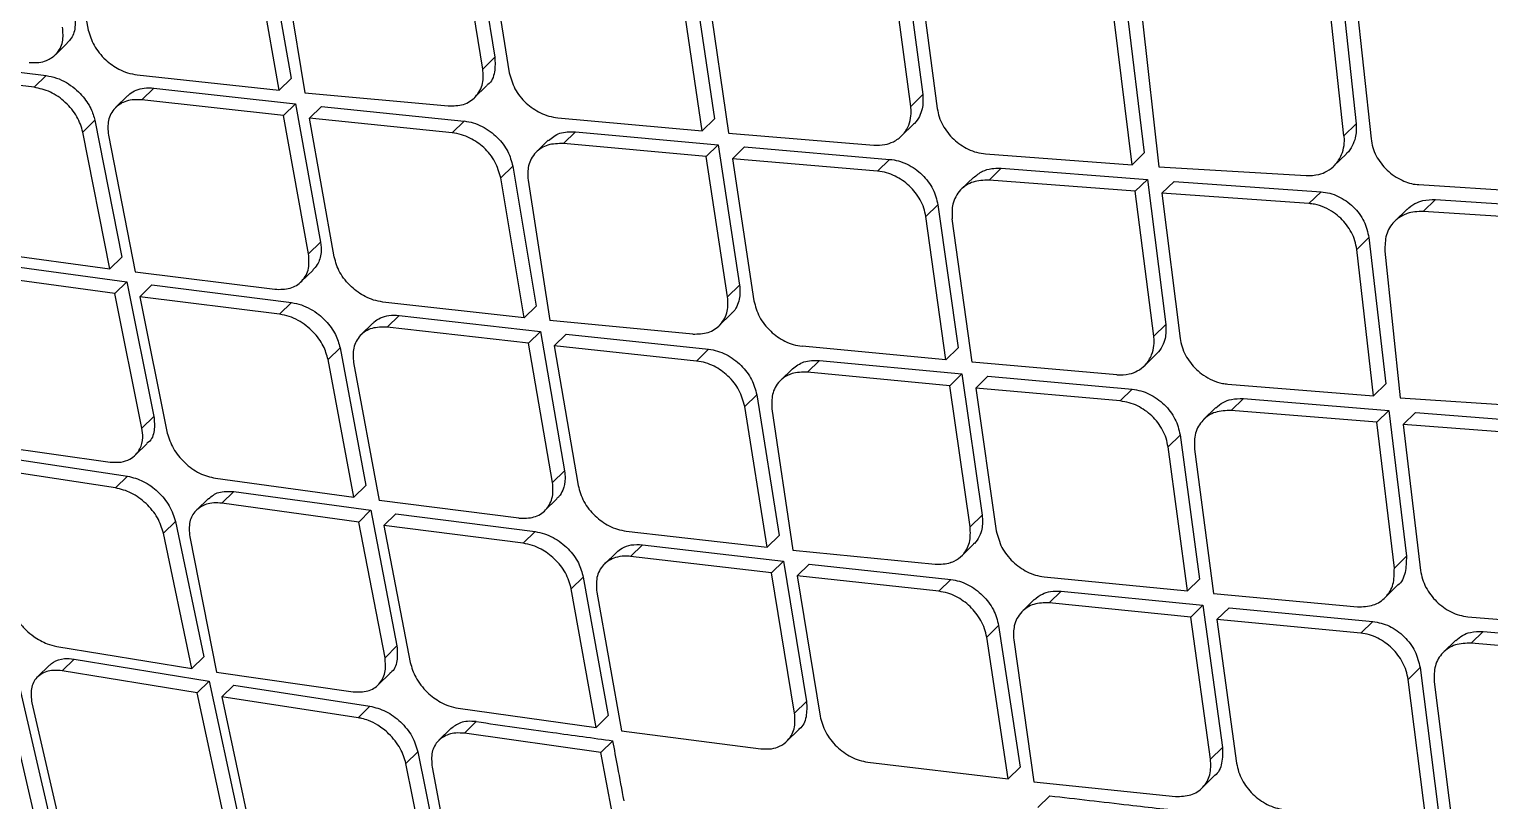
# Model space of a CAD drawing. Extents: x 525 to 613, y 487 to 635.
# Drawn here: x 598.949 to 600.509, y 580.651 to 581.476 of the extents above; entities that cross this region are included whole.
import ezdxf

# ---------------------------------------------------------------- set-up
doc = ezdxf.new("R2010")
doc.units = 0
doc.header["$MEASUREMENT"] = 0
doc.layers.add('1', color=4, linetype='Continuous')
doc.layers.add('STD TEST', color=3, linetype='Continuous')

# ---------------------------------------------------------------- blocks, each defined once
blk = doc.blocks.new('2023 VANGUARD')
at = {"layer": '1', "color": 3, "linetype": 'Continuous', "lineweight": 25}
for p, q in [((30.0243, -11.0696), (30.0519, -11.2165)), ((30.4735, -11.2581), (30.4495, -11.1092)), ((30.4624, -11.0966), (30.4863, -11.2455)), ((30.2424, -11.1198), (30.2686, -11.2683)), ((30.4777, -11.1115), (30.5017, -11.2621)), ((30.2558, -11.2808), (30.2296, -11.1324)), ((30.2588, -11.1348), (30.2834, -11.2837)), ((30.9229, -11.1316), (30.9435, -11.2855)), ((30.9306, -11.2982), (30.91, -11.1443)), ((30.9385, -11.1463), (30.9589, -11.3004)), ((30.6983, -11.1594), (30.7208, -11.3114)), ((31.3894, -11.1608), (31.4064, -11.3166)), ((30.7079, -11.324), (30.6854, -11.172)), ((30.7137, -11.1742), (30.736, -11.3264)), ((31.3934, -11.3293), (31.3764, -11.1735)), ((31.4053, -11.1752), (31.4223, -11.3326)), ((31.1609, -11.1923), (31.1799, -11.3478)), ((31.167, -11.3605), (31.148, -11.205)), ((31.1781, -11.2066), (31.1955, -11.3625)), ((30.0168, -11.2429), (30.0295, -11.2304)), ((29.8574, -11.2465), (30.0068, -11.265)), ((30.4735, -11.2581), (30.4863, -11.2455)), ((29.9941, -11.2776), (29.8446, -11.259)), ((29.9941, -11.2776), (30.0068, -11.265)), ((30.1042, -11.2643), (30.2558, -11.2808)), ((30.1092, -11.291), (30.122, -11.2785)), ((30.122, -11.2785), (30.2734, -11.2952)), ((30.2558, -11.2808), (30.2686, -11.2683)), ((30.4647, -11.2886), (30.4775, -11.276)), ((30.094, -11.2867), (30.0812, -11.2993)), ((30.2606, -11.3077), (30.1092, -11.291)), ((30.2606, -11.3077), (30.2733, -11.2952)), ((30.2734, -11.2952), (30.3001, -11.4431)), ((30.2834, -11.2837), (30.4363, -11.2976)), ((30.9435, -11.2855), (30.9306, -11.2982)), ((30.2873, -11.4556), (30.2606, -11.3077)), ((30.2882, -11.3106), (30.301, -11.2981)), ((30.3147, -11.4587), (30.2882, -11.3106)), ((30.4407, -11.3262), (30.2882, -11.3106)), ((30.301, -11.2981), (30.4535, -11.3137)), ((30.5536, -11.3102), (30.7079, -11.324)), ((30.7079, -11.324), (30.7208, -11.3114)), ((30.0462, -11.3254), (30.059, -11.3129)), ((30.0749, -11.4714), (30.0462, -11.3254)), ((30.059, -11.3129), (30.0877, -11.4589)), ((30.4407, -11.3262), (30.4535, -11.3137)), ((30.5595, -11.3377), (30.5723, -11.3251)), ((30.5723, -11.3251), (30.7249, -11.339)), ((30.736, -11.3265), (30.8913, -11.3394)), ((30.9208, -11.3296), (30.9337, -11.317)), ((31.3934, -11.3293), (31.4064, -11.3166)), ((30.0734, -11.3287), (30.102, -11.4748)), ((30.5434, -11.3342), (30.5306, -11.3468)), ((30.7121, -11.3516), (30.5595, -11.3377)), ((30.7121, -11.3516), (30.7249, -11.339)), ((30.7249, -11.339), (30.7478, -11.489)), ((30.753, -11.3414), (30.7401, -11.354)), ((30.753, -11.3414), (30.908, -11.3546)), ((30.735, -11.5015), (30.7121, -11.3516)), ((30.8951, -11.3672), (30.7401, -11.354)), ((30.7401, -11.354), (30.763, -11.5057)), ((30.8951, -11.3672), (30.908, -11.3546)), ((31.0105, -11.3488), (31.167, -11.3605)), ((31.167, -11.3605), (31.1799, -11.3478)), ((31.3827, -11.3616), (31.3957, -11.3489)), ((30.5054, -11.3618), (30.4926, -11.3743)), ((30.5177, -11.5238), (30.4926, -11.3743)), ((30.5054, -11.3618), (30.5305, -11.5113)), ((30.9975, -11.3739), (30.9846, -11.3866)), ((31.0143, -11.3767), (31.0272, -11.3641)), ((31.0272, -11.3641), (31.1834, -11.376)), ((31.1955, -11.3625), (31.353, -11.372)), ((30.5218, -11.3768), (30.5452, -11.5268)), ((31.1705, -11.3887), (31.0143, -11.3767)), ((31.1705, -11.3887), (31.1834, -11.376)), ((31.1901, -11.5435), (31.1705, -11.3887)), ((31.1834, -11.376), (31.203, -11.5309)), ((31.1989, -11.3907), (31.2119, -11.3781)), ((31.2119, -11.3781), (31.3689, -11.3892)), ((31.3559, -11.4019), (31.3689, -11.3892)), ((31.4734, -11.3815), (31.6316, -11.3915)), ((30.9596, -11.403), (30.9467, -11.4156)), ((30.9596, -11.403), (30.9811, -11.556)), ((31.3559, -11.4019), (31.1989, -11.3907)), ((31.1989, -11.3907), (31.2184, -11.5458)), ((31.478, -11.4102), (31.491, -11.3975)), ((31.491, -11.3975), (31.6476, -11.4075)), ((30.9682, -11.5686), (30.9467, -11.4156)), ((30.9962, -11.5712), (30.9749, -11.418)), ((31.4608, -11.4079), (31.4478, -11.4206)), ((31.6345, -11.4203), (31.478, -11.4102)), ((29.9268, -11.4515), (30.0749, -11.4714)), ((30.3001, -11.4431), (30.2873, -11.4556)), ((31.4071, -11.4508), (31.42, -11.4381)), ((31.4251, -11.6072), (31.4071, -11.4508)), ((31.42, -11.4381), (31.4381, -11.5945)), ((31.4371, -11.4525), (31.4535, -11.6094)), ((29.9465, -11.4654), (30.093, -11.4853)), ((30.0749, -11.4714), (30.0877, -11.4589)), ((30.0802, -11.4978), (29.9337, -11.4779)), ((30.102, -11.4748), (30.2514, -11.4934)), ((30.2793, -11.4852), (30.2921, -11.4728)), ((30.0802, -11.4978), (30.093, -11.4853)), ((30.1093, -11.6417), (30.0802, -11.4978)), ((30.093, -11.4853), (30.122, -11.6292)), ((30.1072, -11.5013), (30.12, -11.4888)), ((30.12, -11.4888), (30.2692, -11.5076)), ((30.7478, -11.489), (30.735, -11.5015)), ((30.1072, -11.5013), (30.1363, -11.6469)), ((30.2564, -11.5201), (30.1072, -11.5013)), ((30.2564, -11.5201), (30.2692, -11.5076)), ((30.5177, -11.5238), (30.3665, -11.507)), ((30.5305, -11.5113), (30.5177, -11.5238)), ((30.3561, -11.5295), (30.3433, -11.5421)), ((30.3713, -11.5338), (30.3841, -11.5213)), ((30.3841, -11.5213), (30.535, -11.5384)), ((30.6977, -11.5412), (30.5452, -11.5268)), ((30.726, -11.5322), (30.7388, -11.5196)), ((30.5223, -11.5509), (30.3713, -11.5338)), ((30.5223, -11.5509), (30.535, -11.5384)), ((30.5351, -11.5384), (30.5608, -11.6873)), ((30.5626, -11.5414), (30.5498, -11.5539)), ((30.5626, -11.5414), (30.7146, -11.5574)), ((31.203, -11.5309), (31.1901, -11.5435)), ((30.3081, -11.5684), (30.3209, -11.5559)), ((30.3209, -11.5559), (30.3486, -11.7029)), ((30.548, -11.6998), (30.5223, -11.5509)), ((30.7018, -11.57), (30.5498, -11.5539)), ((30.5498, -11.5539), (30.5753, -11.7031)), ((30.7018, -11.57), (30.7146, -11.5574)), ((30.9682, -11.5686), (30.8145, -11.5542)), ((30.9811, -11.556), (30.9682, -11.5686)), ((30.3358, -11.7154), (30.3081, -11.5684)), ((30.3353, -11.5717), (30.3628, -11.7189)), ((30.8202, -11.5818), (30.833, -11.5693)), ((30.833, -11.5693), (30.985, -11.5838)), ((31.1507, -11.5848), (30.9962, -11.5712)), ((31.1802, -11.5751), (31.1931, -11.5624)), ((30.8042, -11.5784), (30.7914, -11.5909)), ((30.9722, -11.5964), (30.8202, -11.5818)), ((30.985, -11.5838), (30.9722, -11.5964)), ((30.985, -11.5838), (31.0069, -11.7347)), ((31.0001, -11.5989), (31.013, -11.5863)), ((31.013, -11.5863), (31.1673, -11.6001)), ((30.7533, -11.6185), (30.7661, -11.606)), ((30.7661, -11.606), (30.7901, -11.7565)), ((30.9941, -11.7473), (30.9722, -11.5964)), ((31.1544, -11.6127), (31.0001, -11.5989)), ((31.0001, -11.5989), (31.022, -11.7515)), ((31.1544, -11.6127), (31.1673, -11.6001)), ((31.2694, -11.5947), (31.4251, -11.6072)), ((31.4251, -11.6072), (31.4381, -11.5945)), ((30.7773, -11.769), (30.7533, -11.6185)), ((30.7823, -11.6211), (30.8048, -11.7721)), ((31.2563, -11.62), (31.2435, -11.6326)), ((31.273, -11.6229), (31.2859, -11.6102)), ((31.4285, -11.6355), (31.273, -11.6229)), ((31.2859, -11.6102), (31.4414, -11.6229)), ((31.4285, -11.6355), (31.4414, -11.6229)), ((31.4414, -11.6229), (31.4601, -11.7786)), ((31.4535, -11.6094), (31.6101, -11.6197)), ((30.1093, -11.6417), (30.122, -11.6292)), ((31.4472, -11.7913), (31.4285, -11.6355)), ((31.4697, -11.6251), (31.4568, -11.6378)), ((31.6129, -11.6497), (31.4568, -11.6378)), ((31.4568, -11.6378), (31.4753, -11.7937)), ((31.4697, -11.6251), (31.6259, -11.637)), ((31.2055, -11.6617), (31.2184, -11.6491)), ((31.2184, -11.649), (31.2389, -11.803)), ((29.9294, -11.6573), (30.0755, -11.6779)), ((29.9479, -11.6708), (30.0937, -11.693)), ((30.1022, -11.6705), (30.1149, -11.6581)), ((31.2261, -11.8156), (31.2055, -11.6617)), ((31.2336, -11.6641), (31.2539, -11.8183)), ((30.0809, -11.7055), (29.9352, -11.6833)), ((30.0809, -11.7055), (30.0937, -11.693)), ((30.1879, -11.6953), (30.3358, -11.7154)), ((30.5608, -11.6873), (30.548, -11.6998)), ((30.1803, -11.7168), (30.1675, -11.7293)), ((30.1946, -11.7219), (30.2074, -11.7094)), ((30.2074, -11.7094), (30.3537, -11.7295)), ((30.3358, -11.7154), (30.3486, -11.7029)), ((30.5398, -11.7296), (30.5525, -11.7172)), ((30.3409, -11.742), (30.1946, -11.7219)), ((30.3409, -11.742), (30.3536, -11.7295)), ((30.3537, -11.7295), (30.3817, -11.8744)), ((30.5119, -11.7378), (30.3628, -11.7189)), ((30.3678, -11.7456), (30.3806, -11.7331)), ((30.3806, -11.7331), (30.5295, -11.7522)), ((30.1324, -11.754), (30.1451, -11.7415)), ((30.1451, -11.7415), (30.1755, -11.8859)), ((30.369, -11.8869), (30.3409, -11.742)), ((30.5167, -11.7647), (30.3678, -11.7456)), ((30.3678, -11.7456), (30.3959, -11.8921)), ((30.9941, -11.7473), (31.007, -11.7347)), ((30.1627, -11.8984), (30.1324, -11.754)), ((30.1603, -11.7577), (30.1891, -11.9025)), ((30.5167, -11.7647), (30.5295, -11.7522)), ((30.6266, -11.7517), (30.7773, -11.769)), ((30.7773, -11.769), (30.7901, -11.7565)), ((30.6161, -11.7744), (30.6033, -11.787)), ((30.6313, -11.7787), (30.6441, -11.7662)), ((30.7818, -11.7963), (30.6313, -11.7787)), ((30.6441, -11.7662), (30.7946, -11.7838)), ((30.8048, -11.7721), (30.9567, -11.7871)), ((30.985, -11.778), (30.9978, -11.7655)), ((31.4601, -11.7786), (31.4472, -11.7913)), ((30.7818, -11.7963), (30.7945, -11.7838)), ((30.7946, -11.7838), (30.8193, -11.9336)), ((30.8092, -11.7994), (30.822, -11.7869)), ((30.822, -11.7869), (30.9735, -11.8034)), ((30.568, -11.8134), (30.5808, -11.8009)), ((30.5808, -11.8009), (30.6075, -11.9488)), ((30.8065, -11.9461), (30.7818, -11.7963)), ((30.8092, -11.7994), (30.8337, -11.9494)), ((30.9606, -11.816), (30.8092, -11.7994)), ((30.9606, -11.816), (30.9735, -11.8034)), ((31.0731, -11.8005), (31.2261, -11.8156)), ((31.2261, -11.8156), (31.2389, -11.803)), ((31.4371, -11.823), (31.45, -11.8103)), ((30.5947, -11.9613), (30.568, -11.8134)), ((30.5951, -11.8168), (30.6216, -11.9649)), ((31.0626, -11.8248), (31.0498, -11.8373)), ((31.0786, -11.8283), (31.0914, -11.8158)), ((31.0914, -11.8158), (31.2427, -11.8309)), ((31.2539, -11.8183), (31.4077, -11.8326)), ((31.2299, -11.8435), (31.0786, -11.8283)), ((31.2299, -11.8435), (31.2427, -11.8309)), ((31.2427, -11.8309), (31.2638, -11.9827)), ((31.2706, -11.8336), (31.2577, -11.8462)), ((31.2706, -11.8336), (31.4242, -11.8481)), ((31.0117, -11.865), (31.0245, -11.8524)), ((31.0245, -11.8524), (31.0476, -12.0038)), ((31.2509, -11.9953), (31.2299, -11.8435)), ((31.4113, -11.8607), (31.2577, -11.8462)), ((31.2577, -11.8462), (31.2787, -11.9996)), ((31.4113, -11.8607), (31.4241, -11.8481)), ((31.5258, -11.8431), (31.6807, -11.8564)), ((31.0348, -12.0163), (31.0117, -11.865)), ((31.0406, -11.8677), (31.0622, -12.0195)), ((31.5127, -11.8685), (31.4998, -11.8811)), ((31.5292, -11.8714), (31.5421, -11.8588)), ((31.6839, -11.8849), (31.5292, -11.8714)), ((31.5421, -11.8588), (31.6968, -11.8722)), ((30.0182, -11.8749), (30.1627, -11.8984)), ((30.024, -11.9009), (30.0368, -11.8884)), ((30.0368, -11.8884), (30.181, -11.912)), ((30.1627, -11.8984), (30.1755, -11.8859)), ((30.369, -11.8869), (30.3817, -11.8744)), ((30.0106, -11.8948), (29.9978, -11.9074)), ((30.1683, -11.9245), (30.024, -11.9009)), ((30.1891, -11.9025), (30.335, -11.9233)), ((30.3615, -11.916), (30.3743, -11.9036)), ((31.4619, -11.9101), (31.4747, -11.8975)), ((31.4747, -11.8975), (31.4944, -12.0523)), ((29.9784, -11.9183), (30.0114, -12.06)), ((30.1683, -11.9245), (30.181, -11.9121)), ((30.181, -11.912), (30.2121, -12.0557)), ((30.2074, -11.9162), (30.1946, -11.9287)), ((30.2074, -11.9162), (30.3529, -11.9386)), ((31.4816, -12.0649), (31.4619, -11.9101)), ((31.4898, -11.9127), (31.5093, -12.0677)), ((29.9986, -12.0725), (29.9656, -11.9308)), ((29.9916, -11.9353), (30.0244, -12.0773)), ((30.1993, -12.0682), (30.1683, -11.9245)), ((30.3402, -11.9511), (30.1946, -11.9287)), ((30.1946, -11.9287), (30.2254, -12.0726)), ((30.8065, -11.9461), (30.8193, -11.9336)), ((30.3402, -11.9511), (30.3529, -11.9386)), ((30.4471, -11.9409), (30.5947, -11.9613)), ((30.5947, -11.9613), (30.6075, -11.9488)), ((30.4393, -11.9626), (30.4265, -11.9751)), ((30.4537, -11.9677), (30.4665, -11.9552)), ((30.6216, -11.9649), (30.7703, -11.9842)), ((30.7982, -11.9761), (30.8109, -11.9636)), ((30.5996, -11.9881), (30.4537, -11.9677)), ((30.5996, -11.9881), (30.6124, -11.9756)), ((31.2509, -11.9953), (31.2638, -11.9827)), ((30.3913, -11.9999), (30.4041, -11.9874)), ((30.4041, -11.9874), (30.4335, -12.1327)), ((30.6115, -12.0522), (30.5996, -11.9881)), ((30.8847, -11.9985), (31.0348, -12.0163)), ((30.4208, -12.1452), (30.3913, -11.9999)), ((30.4192, -12.0037), (30.4505, -12.1668)), ((31.0348, -12.0163), (31.0476, -12.0038)), ((31.2417, -12.0262), (31.2545, -12.0136)), ((31.0622, -12.0195), (31.2134, -12.0351)), ((31.0664, -12.047), (31.0792, -12.0344))]:
    blk.add_line(p, q, dxfattribs=at)
for points, knots in [([(37.0259, -12.2324), (36.9778, -12.155), (36.8885, -12.0114), (36.7602, -11.8152), (36.6512, -11.6521), (36.5605, -11.5197), (36.4102, -11.3041), (36.1074, -10.8856), (35.6445, -10.2982), (35.0832, -9.6555), (34.5437, -9.0936), (34.0103, -8.5843), (33.4879, -8.1242), (33.0485, -7.7674), (32.7039, -7.5037), (32.468, -7.3297), (32.2812, -7.1966), (32.1343, -7.0944), (32.0111, -7.0102), (31.8583, -6.9079), (31.6751, -6.7884), (31.4606, -6.652), (31.3056, -6.5582), (31.2228, -6.5081)], [0, 0, 0, 0, 0.033205, 0.061623, 0.085458, 0.104691, 0.120114, 0.181266, 0.292932, 0.392554, 0.492182, 0.576755, 0.661374, 0.745916, 0.78311, 0.819609, 0.85283, 0.866766, 0.884897, 0.907263, 0.933867, 0.964714, 1, 1, 1, 1]), ([(31.1727, -6.5848), (31.4047, -6.7285), (31.8681, -7.0156), (32.5357, -7.4884), (33.1814, -7.9905), (33.8027, -8.5236), (34.3656, -9.0539), (34.8738, -9.5744), (35.331, -10.0802), (35.7686, -10.6042), (36.1847, -11.1463), (36.5813, -11.7036), (36.8255, -12.0884), (36.9477, -12.2808)], [0, 0, 0, 0, 0.100069, 0.199912, 0.299747, 0.399786, 0.499827, 0.583023, 0.66622, 0.749552, 0.833045, 0.916507, 1, 1, 1, 1]), ([(30.9556, -7.2249), (31.176, -7.3486), (31.6169, -7.5962), (32.2542, -8.0084), (32.8682, -8.452), (33.4534, -8.929), (34.0081, -9.4378), (34.5288, -9.9822), (35.0171, -10.5593), (35.4724, -11.1658), (35.898, -11.7951), (36.1533, -12.2322), (36.2809, -12.4508)], [0, 0, 0, 0, 0.100262, 0.200594, 0.300842, 0.400493, 0.499762, 0.599107, 0.699009, 0.799378, 0.89967, 1, 1, 1, 1]), ([(30.9415, -7.2506), (31.0788, -7.3271), (31.3399, -7.4728), (31.705, -7.6914), (32.0248, -7.896), (32.3015, -8.0827), (32.5364, -8.2488), (32.7308, -8.3918), (32.8654, -8.4943), (32.9518, -8.5614), (33.0007, -8.5999), (33.065, -8.6508), (33.1472, -8.7169), (33.2492, -8.8007), (33.3507, -8.8858), (33.5205, -9.0314), (33.6986, -9.1907), (33.8594, -9.3421), (33.9292, -9.4094), (33.9598, -9.4391), (33.9732, -9.4522), (33.9791, -9.458), (33.9817, -9.4605), (33.983, -9.4617), (33.9835, -9.4623), (33.9838, -9.4625), (33.9838, -9.4625), (33.9838, -9.4625), (33.9838, -9.4626), (33.984, -9.4627), (33.9846, -9.4633), (33.9872, -9.4659), (33.9975, -9.476), (34.0204, -9.4984), (34.0593, -9.5371), (34.1203, -9.5983), (34.2058, -9.6856), (34.3177, -9.8029), (34.4136, -9.9066), (34.4872, -9.9879), (34.5324, -10.0384), (34.5793, -10.0913), (34.6278, -10.1469), (34.6781, -10.205), (34.73, -10.2658), (34.7821, -10.3277), (34.9499, -10.5295), (35.2252, -10.8797), (35.5913, -11.3914), (35.9378, -11.9195), (36.1495, -12.2834), (36.2554, -12.4654)], [0, 0, 0, 0, 0.062481, 0.118844, 0.169135, 0.213352, 0.251461, 0.283422, 0.309236, 0.318658, 0.3269, 0.333965, 0.351242, 0.368824, 0.386373, 0.403893, 0.457678, 0.481272, 0.491642, 0.496202, 0.498209, 0.499091, 0.49948, 0.499651, 0.499785, 0.499785, 0.499785, 0.499787, 0.499791, 0.499809, 0.499878, 0.500152, 0.501246, 0.505611, 0.512881, 0.523059, 0.53994, 0.561408, 0.587481, 0.596044, 0.605011, 0.61438, 0.624154, 0.634334, 0.64492, 0.655914, 0.66648, 0.749216, 0.832806, 0.916374, 1, 1, 1, 1]), ([(30.856, -7.7897), (30.8702, -7.7977), (30.9074, -7.8185), (30.975, -7.8563), (31.0535, -7.9003), (31.1303, -7.9438), (31.1958, -7.9815), (31.2575, -8.0178), (31.3195, -8.0549), (31.4317, -8.1228), (31.5905, -8.2214), (31.8467, -8.3867), (32.1511, -8.5945), (32.5204, -8.865), (32.8995, -9.1641), (33.2837, -9.4953), (33.684, -9.8727), (34.0976, -10.3049), (34.5188, -10.7965), (34.8711, -11.2545), (35.1628, -11.6678), (35.3387, -11.9347), (35.45, -12.1109), (35.5013, -12.1934), (35.5521, -12.2766), (35.6009, -12.3576), (35.6504, -12.4411), (35.6978, -12.5235), (35.7307, -12.5808), (35.746, -12.6073)], [0, 0, 0, 0, 0.007015, 0.018363, 0.033423, 0.04585, 0.056436, 0.065972, 0.076735, 0.087613, 0.12255, 0.157338, 0.219068, 0.281467, 0.354683, 0.427219, 0.500115, 0.591822, 0.685047, 0.779146, 0.840884, 0.903128, 0.916964, 0.930722, 0.945004, 0.958992, 0.971501, 0.986828, 1, 1, 1, 1]), ([(30.848, -7.8044), (31.0503, -7.9187), (31.4548, -8.1472), (32.0376, -8.5302), (32.5997, -8.9408), (33.1365, -9.3808), (33.6437, -9.8513), (34.1207, -10.3516), (34.5684, -10.8812), (34.9866, -11.4371), (35.3786, -12.0142), (35.6138, -12.4152), (35.7315, -12.6157)], [0, 0, 0, 0, 0.100345, 0.20059, 0.300906, 0.400755, 0.500092, 0.599382, 0.699069, 0.799349, 0.899659, 1, 1, 1, 1]), ([(30.7281, -8.5542), (30.9452, -8.6835), (31.3794, -8.942), (31.9982, -9.3806), (32.5897, -9.8551), (33.1477, -10.3687), (33.6689, -10.9195), (34.1515, -11.5042), (34.599, -12.1167), (34.8641, -12.547), (34.9966, -12.7622)], [0, 0, 0, 0, 0.125001, 0.250001, 0.375003, 0.499997, 0.624991, 0.749994, 0.874996, 1, 1, 1, 1]), ([(30.4801, -13.1596), (30.0519, -12.7402), (29.3937, -12.0955), (28.1959, -10.9459), (27.4291, -10.2133), (26.8949, -9.7029)], [0, 0, 0, 0, 0.360925, 0.55487, 1, 1, 1, 1]), ([(26.8663, -9.7116), (26.937, -9.7812), (27.0812, -9.923), (27.2872, -10.1253), (27.4722, -10.3069), (27.6216, -10.4534), (27.7474, -10.5767), (27.8647, -10.6918), (27.9896, -10.8141), (28.1434, -10.965), (28.3305, -11.1483), (28.5539, -11.3673), (28.7978, -11.6064), (29.1727, -11.974), (29.664, -12.4562), (30.258, -13.0407), (30.9241, -13.6973), (31.6654, -14.4298), (32.3021, -15.0605), (32.756, -15.5099), (33.0391, -15.7902), (33.347, -16.0949), (33.6662, -16.4106), (33.8829, -16.6245), (33.9883, -16.7285)], [0, 0, 0, 0, 0.029767, 0.060688, 0.086611, 0.107534, 0.123455, 0.139475, 0.15683, 0.175896, 0.204115, 0.235405, 0.26976, 0.306593, 0.392938, 0.476282, 0.556631, 0.673578, 0.789035, 0.825555, 0.865273, 0.90861, 0.955567, 1, 1, 1, 1]), ([(33.089, -17.8555), (32.8469, -17.5345), (32.3652, -16.8957), (31.5863, -15.9847), (30.7889, -15.0999), (29.9669, -14.2414), (29.1318, -13.4082), (28.2861, -12.5963), (27.4201, -11.8141), (26.5231, -11.0565), (25.896, -10.586), (25.5807, -10.3493)], [0, 0, 0, 0, 0.113392, 0.225638, 0.337341, 0.448782, 0.560233, 0.669481, 0.778832, 0.888788, 1, 1, 1, 1]), ([(32.6165, -18.3278), (32.528, -18.1961), (32.3492, -17.9299), (32.0677, -17.5326), (31.7728, -17.1325), (31.4636, -16.7304), (31.1491, -16.3383), (30.7744, -15.8893), (30.3282, -15.3796), (29.7887, -14.7964), (29.285, -14.2806), (28.8367, -13.84), (28.4614, -13.4835), (28.0918, -13.1442), (27.7284, -12.8222), (27.3605, -12.5075), (26.9058, -12.1331), (26.3605, -11.7073), (25.7337, -11.2469), (25.3112, -10.9616), (25.103, -10.821)], [0, 0, 0, 0, 0.0447089, 0.0903487, 0.1369096, 0.1843794, 0.2327447, 0.2779544, 0.3484175, 0.4226792, 0.500679, 0.5505248, 0.5989031, 0.6457948, 0.691185, 0.7350623, 0.7815627, 0.8564232, 0.9292521, 1, 1, 1, 1]), ([(30.0373, -11.2009), (30.0377, -11.2053), (30.0386, -11.2147), (30.0349, -11.2247), (30.0305, -11.2291), (30.0293, -11.2303)], [0, 0, 0, 0, 0.378936, 0.826923, 1, 1, 1, 1]), ([(29.9889, -11.251), (29.9923, -11.2512), (29.9989, -11.2516), (30.0089, -11.2489), (30.0168, -11.2437), (30.022, -11.2363), (30.0256, -11.227), (30.025, -11.2188), (30.0245, -11.2135)], [0, 0, 0, 0, 0.154431, 0.28943, 0.500297, 0.631882, 0.7592, 1, 1, 1, 1]), ([(30.0519, -11.2165), (30.0536, -11.222), (30.0561, -11.2304), (30.0635, -11.241), (30.072, -11.2502), (30.0826, -11.2576), (30.0943, -11.2626), (30.1007, -11.2637), (30.1042, -11.2643)], [0, 0, 0, 0, 0.240796, 0.368159, 0.499798, 0.721243, 0.853568, 1, 1, 1, 1]), ([(30.4863, -11.2455), (30.4865, -11.2508), (30.4869, -11.2617), (30.4827, -11.2724), (30.4778, -11.2754), (30.4773, -11.2757)], [0, 0, 0, 0, 0.454757, 0.948218, 1, 1, 1, 1]), ([(30.0068, -11.265), (30.0106, -11.2658), (30.0179, -11.2671), (30.0284, -11.2722), (30.0375, -11.2786), (30.0469, -11.2877), (30.0552, -11.2994), (30.0578, -11.3087), (30.059, -11.3129)], [0, 0, 0, 0, 0.162673, 0.314645, 0.455907, 0.586453, 0.814461, 1, 1, 1, 1]), ([(30.4363, -11.2976), (30.442, -11.2975), (30.4534, -11.2972), (30.4645, -11.2898), (30.4705, -11.2813), (30.4743, -11.2716), (30.4738, -11.2634), (30.4735, -11.2581)], [0, 0, 0, 0, 0.249724, 0.499227, 0.638351, 0.768336, 1, 1, 1, 1]), ([(30.5017, -11.2621), (30.5033, -11.2679), (30.5065, -11.2796), (30.519, -11.2949), (30.5324, -11.3041), (30.5442, -11.3088), (30.5504, -11.3097), (30.5536, -11.3102)], [0, 0, 0, 0, 0.24914, 0.499394, 0.735133, 0.86404, 1, 1, 1, 1]), ([(30.0462, -11.3254), (30.0445, -11.3199), (30.042, -11.3115), (30.0345, -11.3009), (30.0255, -11.2913), (30.0116, -11.2815), (29.9999, -11.2789), (29.9941, -11.2776)], [0, 0, 0, 0, 0.243789, 0.370648, 0.500457, 0.750107, 1, 1, 1, 1]), ([(30.0942, -11.2869), (30.0949, -11.2861), (30.0973, -11.2835), (30.1032, -11.2804), (30.1118, -11.278), (30.1185, -11.2783), (30.122, -11.2785)], [0, 0, 0, 0, 0.106719, 0.388894, 0.686654, 1, 1, 1, 1]), ([(30.1092, -11.291), (30.1057, -11.2909), (30.0992, -11.2905), (30.0891, -11.2932), (30.0812, -11.2984), (30.076, -11.3058), (30.0723, -11.315), (30.073, -11.3233), (30.0734, -11.3287)], [0, 0, 0, 0, 0.152668, 0.287076, 0.500276, 0.628991, 0.755362, 1, 1, 1, 1]), ([(30.9435, -11.2855), (30.9437, -11.2908), (30.944, -11.2991), (30.9398, -11.309), (30.9367, -11.3146), (30.9339, -11.3166), (30.9336, -11.3168)], [0, 0, 0, 0, 0.430459, 0.684967, 0.965145, 1, 1, 1, 1]), ([(30.8913, -11.3394), (30.8952, -11.3394), (30.9026, -11.3394), (30.9131, -11.3358), (30.9223, -11.3292), (30.9286, -11.3193), (30.9311, -11.3089), (30.9313, -11.3018), (30.9307, -11.2986), (30.9306, -11.2982)], [0, 0, 0, 0, 0.168124, 0.313571, 0.499649, 0.702909, 0.854167, 0.983027, 1, 1, 1, 1]), ([(30.9589, -11.3004), (30.9595, -11.3034), (30.9607, -11.3093), (30.9658, -11.3209), (30.9757, -11.3338), (30.9893, -11.3429), (31.0011, -11.3475), (31.0074, -11.3484), (31.0105, -11.3488)], [0, 0, 0, 0, 0.127076, 0.252919, 0.500158, 0.739076, 0.866887, 1, 1, 1, 1]), ([(30.4926, -11.3743), (30.4909, -11.3685), (30.4877, -11.3569), (30.4753, -11.3417), (30.4621, -11.3326), (30.4504, -11.3278), (30.444, -11.3267), (30.4407, -11.3262)], [0, 0, 0, 0, 0.2506965, 0.4992767, 0.7284825, 0.8590632, 1, 1, 1, 1]), ([(30.4535, -11.3136), (30.4568, -11.3142), (30.4632, -11.3152), (30.4727, -11.3192), (30.4814, -11.3245), (30.4913, -11.3331), (30.5011, -11.3457), (30.504, -11.3565), (30.5054, -11.3618)], [0, 0, 0, 0, 0.139314, 0.274553, 0.405741, 0.532907, 0.774193, 1, 1, 1, 1]), ([(30.5436, -11.3344), (30.5474, -11.3314), (30.5552, -11.3251), (30.5665, -11.3251), (30.5723, -11.3251)], [0, 0, 0, 0, 0.484313, 1, 1, 1, 1]), ([(31.4064, -11.3166), (31.4065, -11.3218), (31.4066, -11.3302), (31.4023, -11.3405), (31.3988, -11.3464), (31.3959, -11.3485), (31.3956, -11.3488)], [0, 0, 0, 0, 0.418921, 0.677494, 0.968326, 1, 1, 1, 1]), ([(30.5595, -11.3377), (30.5538, -11.3378), (30.5423, -11.338), (30.5311, -11.3453), (30.525, -11.3536), (30.5211, -11.3632), (30.5215, -11.3715), (30.5218, -11.3768)], [0, 0, 0, 0, 0.249768, 0.499285, 0.636025, 0.765209, 1, 1, 1, 1]), ([(31.353, -11.372), (31.3576, -11.3719), (31.3656, -11.3716), (31.3759, -11.3673), (31.3847, -11.3606), (31.3909, -11.3509), (31.3937, -11.3403), (31.3941, -11.333), (31.3935, -11.3297), (31.3934, -11.3293)], [0, 0, 0, 0, 0.19641, 0.334742, 0.499578, 0.701585, 0.852432, 0.982281, 1, 1, 1, 1]), ([(31.4223, -11.3326), (31.4228, -11.3357), (31.4238, -11.3419), (31.4288, -11.3536), (31.4387, -11.3669), (31.4547, -11.3775), (31.4666, -11.3813), (31.4728, -11.3815), (31.4734, -11.3815)], [0, 0, 0, 0, 0.129008, 0.255548, 0.50061, 0.750257, 0.974172, 1, 1, 1, 1]), ([(30.908, -11.3546), (30.9112, -11.355), (30.9174, -11.3559), (30.9267, -11.3595), (30.9353, -11.3646), (30.9453, -11.373), (30.9554, -11.386), (30.9582, -11.3974), (30.9596, -11.403)], [0, 0, 0, 0, 0.132691, 0.263116, 0.391346, 0.517452, 0.762436, 1, 1, 1, 1]), ([(30.9467, -11.4156), (30.9461, -11.4126), (30.9449, -11.4066), (30.9397, -11.3951), (30.9298, -11.3823), (30.9164, -11.3732), (30.9046, -11.3685), (30.8984, -11.3676), (30.8951, -11.3672)], [0, 0, 0, 0, 0.128426, 0.254721, 0.500108, 0.735921, 0.864528, 1, 1, 1, 1]), ([(30.9977, -11.3741), (31.0007, -11.3716), (31.0063, -11.367), (31.0164, -11.3643), (31.0233, -11.3639), (31.0268, -11.3641), (31.0272, -11.3641)], [0, 0, 0, 0, 0.387296, 0.701452, 0.966601, 1, 1, 1, 1]), ([(31.0143, -11.3767), (31.0084, -11.3769), (30.9967, -11.3774), (30.9849, -11.3852), (30.9785, -11.3941), (30.9744, -11.4042), (30.9747, -11.4126), (30.9749, -11.418)], [0, 0, 0, 0, 0.249542, 0.499097, 0.641611, 0.772737, 1, 1, 1, 1]), ([(31.3689, -11.3892), (31.372, -11.3896), (31.3782, -11.3904), (31.3873, -11.3939), (31.3958, -11.3988), (31.4059, -11.4071), (31.416, -11.4204), (31.4187, -11.4322), (31.42, -11.4381)], [0, 0, 0, 0, 0.129168, 0.256969, 0.383528, 0.508976, 0.755864, 1, 1, 1, 1]), ([(31.4071, -11.4508), (31.4065, -11.4477), (31.4055, -11.4416), (31.4004, -11.4298), (31.3925, -11.4193), (31.382, -11.4108), (31.3725, -11.4056), (31.3636, -11.4026), (31.358, -11.4021), (31.3559, -11.4019)], [0, 0, 0, 0, 0.129878, 0.256544, 0.499643, 0.62403, 0.768368, 0.916739, 1, 1, 1, 1]), ([(31.4608, -11.408), (31.4634, -11.4058), (31.4684, -11.4017), (31.4787, -11.3978), (31.4865, -11.3976), (31.491, -11.3975)], [0, 0, 0, 0, 0.324538, 0.608156, 1, 1, 1, 1]), ([(31.478, -11.4102), (31.4721, -11.4104), (31.4655, -11.4106), (31.4588, -11.4133), (31.4538, -11.4156), (31.4454, -11.4218), (31.4373, -11.4347), (31.4372, -11.4465), (31.4371, -11.4525)], [0, 0, 0, 0, 0.249499, 0.274926, 0.325283, 0.500324, 0.750406, 1, 1, 1, 1]), ([(30.3001, -11.4431), (30.3005, -11.4468), (30.3013, -11.4556), (30.2981, -11.4659), (30.2936, -11.4709), (30.292, -11.4727)], [0, 0, 0, 0, 0.325877, 0.75608, 1, 1, 1, 1]), ([(30.2514, -11.4934), (30.257, -11.4935), (30.2682, -11.4936), (30.279, -11.4866), (30.2848, -11.4785), (30.2883, -11.469), (30.2877, -11.4609), (30.2873, -11.4556)], [0, 0, 0, 0, 0.249889, 0.499419, 0.634666, 0.763344, 1, 1, 1, 1]), ([(30.3665, -11.507), (30.3632, -11.5064), (30.357, -11.5053), (30.3454, -11.5004), (30.3347, -11.4929), (30.3261, -11.4835), (30.3187, -11.4729), (30.3163, -11.4644), (30.3147, -11.4587)], [0, 0, 0, 0, 0.138954, 0.268788, 0.500143, 0.629149, 0.755741, 1, 1, 1, 1]), ([(30.7478, -11.489), (30.7481, -11.4941), (30.7486, -11.5023), (30.7447, -11.5119), (30.7418, -11.5174), (30.739, -11.5192), (30.7387, -11.5194)], [0, 0, 0, 0, 0.432484, 0.684231, 0.959105, 1, 1, 1, 1]), ([(30.2692, -11.5076), (30.2727, -11.5083), (30.2794, -11.5095), (30.2893, -11.5141), (30.2981, -11.52), (30.3077, -11.5288), (30.3167, -11.5411), (30.3196, -11.5512), (30.3209, -11.5559)], [0, 0, 0, 0, 0.149794, 0.29256, 0.428299, 0.557014, 0.792367, 1, 1, 1, 1]), ([(30.6977, -11.5412), (30.7033, -11.5411), (30.7147, -11.5408), (30.7259, -11.5333), (30.732, -11.5247), (30.7357, -11.5149), (30.7352, -11.5067), (30.735, -11.5015)], [0, 0, 0, 0, 0.2497, 0.499214, 0.642051, 0.773272, 1, 1, 1, 1]), ([(30.763, -11.5057), (30.7646, -11.5115), (30.7677, -11.5232), (30.7802, -11.5388), (30.7935, -11.548), (30.8052, -11.5527), (30.8114, -11.5537), (30.8145, -11.5542)], [0, 0, 0, 0, 0.250483, 0.499397, 0.738213, 0.866351, 1, 1, 1, 1]), ([(30.3081, -11.5684), (30.3067, -11.5635), (30.3038, -11.5532), (30.2945, -11.5408), (30.2847, -11.532), (30.276, -11.5263), (30.2664, -11.522), (30.2598, -11.5207), (30.2564, -11.5201)], [0, 0, 0, 0, 0.215417, 0.453369, 0.581441, 0.715234, 0.854753, 1, 1, 1, 1]), ([(30.3562, -11.5296), (30.3565, -11.5293), (30.3586, -11.5268), (30.3642, -11.5237), (30.3732, -11.5208), (30.3804, -11.5211), (30.3841, -11.5213)], [0, 0, 0, 0, 0.049966, 0.343578, 0.660262, 1, 1, 1, 1]), ([(30.3713, -11.5338), (30.3657, -11.5338), (30.3544, -11.5338), (30.3436, -11.5408), (30.3379, -11.5488), (30.3343, -11.5581), (30.3349, -11.5664), (30.3353, -11.5717)], [0, 0, 0, 0, 0.249905, 0.499434, 0.631179, 0.758695, 1, 1, 1, 1]), ([(31.1507, -11.5848), (31.1553, -11.5847), (31.1631, -11.5847), (31.1733, -11.5807), (31.182, -11.5742), (31.1881, -11.5646), (31.1906, -11.5542), (31.1908, -11.5471), (31.1902, -11.5439), (31.1901, -11.5435)], [0, 0, 0, 0, 0.194958, 0.333715, 0.499734, 0.704795, 0.856663, 0.984149, 1, 1, 1, 1]), ([(31.203, -11.5309), (31.2032, -11.5361), (31.2035, -11.5444), (31.1993, -11.5545), (31.196, -11.5602), (31.1932, -11.5622), (31.193, -11.5623)], [0, 0, 0, 0, 0.423121, 0.683598, 0.976161, 1, 1, 1, 1]), ([(31.2184, -11.5458), (31.2189, -11.5488), (31.22, -11.5549), (31.2251, -11.5665), (31.2331, -11.5771), (31.2436, -11.5856), (31.253, -11.5908), (31.2619, -11.5939), (31.2675, -11.5945), (31.2694, -11.5947)], [0, 0, 0, 0, 0.128163, 0.254334, 0.499591, 0.624157, 0.768734, 0.917612, 1, 1, 1, 1]), ([(30.7146, -11.5574), (30.7178, -11.5579), (30.724, -11.5589), (30.7333, -11.5628), (30.7418, -11.568), (30.7518, -11.5765), (30.7617, -11.5894), (30.7646, -11.6005), (30.7661, -11.606)], [0, 0, 0, 0, 0.134719, 0.26667, 0.395885, 0.522395, 0.766307, 1, 1, 1, 1]), ([(30.7533, -11.6185), (30.7516, -11.6126), (30.7485, -11.601), (30.7361, -11.5856), (30.7229, -11.5764), (30.7113, -11.5715), (30.705, -11.5705), (30.7018, -11.57)], [0, 0, 0, 0, 0.25294, 0.499293, 0.73302, 0.862467, 1, 1, 1, 1]), ([(30.8043, -11.5785), (30.8081, -11.5755), (30.816, -11.5693), (30.8272, -11.5693), (30.833, -11.5693)], [0, 0, 0, 0, 0.482919, 1, 1, 1, 1]), ([(30.8202, -11.5818), (30.8145, -11.5819), (30.805, -11.582), (30.7958, -11.587), (30.7898, -11.5921), (30.7856, -11.598), (30.7818, -11.6076), (30.7821, -11.6159), (30.7823, -11.6211)], [0, 0, 0, 0, 0.2494794, 0.4141355, 0.4997964, 0.6395891, 0.7697023, 1, 1, 1, 1]), ([(31.1673, -11.6001), (31.1704, -11.6006), (31.1765, -11.6015), (31.1884, -11.6062), (31.202, -11.6158), (31.2141, -11.6316), (31.217, -11.6433), (31.2184, -11.649)], [0, 0, 0, 0, 0.129777, 0.25816, 0.509792, 0.756849, 1, 1, 1, 1]), ([(31.2055, -11.6617), (31.2049, -11.6586), (31.2038, -11.6526), (31.1986, -11.641), (31.1889, -11.628), (31.1755, -11.6188), (31.1638, -11.6141), (31.1576, -11.6132), (31.1544, -11.6127)], [0, 0, 0, 0, 0.129742, 0.25647, 0.500083, 0.738299, 0.866314, 1, 1, 1, 1]), ([(31.273, -11.6229), (31.2671, -11.623), (31.2554, -11.6234), (31.2419, -11.6326), (31.2333, -11.6465), (31.2335, -11.6583), (31.2336, -11.6641)], [0, 0, 0, 0, 0.249923, 0.499889, 0.750028, 1, 1, 1, 1]), ([(31.2565, -11.6201), (31.259, -11.618), (31.2638, -11.6138), (31.2739, -11.6103), (31.2816, -11.6102), (31.2859, -11.6102)], [0, 0, 0, 0, 0.325358, 0.620607, 1, 1, 1, 1]), ([(30.122, -11.6292), (30.1225, -11.6343), (30.1233, -11.6446), (30.1197, -11.6546), (30.1152, -11.6574), (30.1146, -11.6577)], [0, 0, 0, 0, 0.458849, 0.932109, 1, 1, 1, 1]), ([(30.0755, -11.6779), (30.0795, -11.6781), (30.087, -11.6786), (30.0962, -11.6754), (30.1029, -11.6704), (30.1082, -11.6628), (30.1109, -11.6531), (30.1098, -11.6451), (30.1093, -11.6417)], [0, 0, 0, 0, 0.180521, 0.345253, 0.494173, 0.627261, 0.845096, 1, 1, 1, 1]), ([(30.5119, -11.7378), (30.5175, -11.7379), (30.5287, -11.738), (30.5396, -11.7309), (30.5454, -11.7227), (30.5489, -11.7131), (30.5483, -11.705), (30.548, -11.6998)], [0, 0, 0, 0, 0.249842, 0.499344, 0.639019, 0.769178, 1, 1, 1, 1]), ([(30.5608, -11.6873), (30.5611, -11.69), (30.5619, -11.6973), (30.5597, -11.7068), (30.556, -11.7139), (30.5531, -11.7163), (30.5523, -11.717)], [0, 0, 0, 0, 0.22852, 0.626308, 0.88958, 1, 1, 1, 1]), ([(30.1804, -11.7171), (30.1838, -11.7144), (30.1909, -11.7087), (30.2017, -11.7092), (30.2074, -11.7094)], [0, 0, 0, 0, 0.473661, 1, 1, 1, 1]), ([(30.5753, -11.7031), (30.5769, -11.7088), (30.5802, -11.7204), (30.5927, -11.7358), (30.6058, -11.7452), (30.6174, -11.7501), (30.6235, -11.7511), (30.6266, -11.7517)], [0, 0, 0, 0, 0.250143, 0.499251, 0.736704, 0.865247, 1, 1, 1, 1]), ([(30.1946, -11.7219), (30.1917, -11.7217), (30.1859, -11.7212), (30.1759, -11.7232), (30.166, -11.7292), (30.159, -11.7414), (30.1599, -11.7522), (30.1603, -11.7577)], [0, 0, 0, 0, 0.134277, 0.262692, 0.50091, 0.744188, 1, 1, 1, 1]), ([(30.9567, -11.787), (30.9624, -11.787), (30.9681, -11.787), (30.9732, -11.7853), (30.9736, -11.7851), (30.9748, -11.7847), (30.9795, -11.7827), (30.9874, -11.7769), (30.9947, -11.7644), (30.9943, -11.753), (30.9941, -11.7473)], [0, 0, 0, 0, 0.249811, 0.251872, 0.255751, 0.268966, 0.317212, 0.500414, 0.750161, 1, 1, 1, 1]), ([(31.0069, -11.7347), (31.0072, -11.7398), (31.0076, -11.748), (31.0038, -11.7577), (31.0007, -11.7632), (30.998, -11.7652), (30.9977, -11.7654)], [0, 0, 0, 0, 0.423205, 0.680392, 0.967427, 1, 1, 1, 1]), ([(30.5295, -11.7522), (30.5327, -11.7528), (30.5391, -11.754), (30.5485, -11.7582), (30.5571, -11.7638), (30.5669, -11.7725), (30.5764, -11.7851), (30.5794, -11.7958), (30.5808, -11.8009)], [0, 0, 0, 0, 0.140711, 0.276987, 0.408836, 0.536265, 0.776808, 1, 1, 1, 1]), ([(31.022, -11.7515), (31.0236, -11.7575), (31.0266, -11.7692), (31.039, -11.7849), (31.0523, -11.7943), (31.0639, -11.799), (31.07, -11.8), (31.0731, -11.8005)], [0, 0, 0, 0, 0.252428, 0.499406, 0.740743, 0.868248, 1, 1, 1, 1]), ([(30.568, -11.8134), (30.5663, -11.8076), (30.563, -11.7961), (30.5507, -11.781), (30.5379, -11.7717), (30.5263, -11.7665), (30.52, -11.7653), (30.5167, -11.7647)], [0, 0, 0, 0, 0.251333, 0.49913, 0.724415, 0.856033, 1, 1, 1, 1]), ([(30.6313, -11.7787), (30.6292, -11.7786), (30.6235, -11.7781), (30.6129, -11.78), (30.6035, -11.7856), (30.5978, -11.7938), (30.5942, -11.8033), (30.5948, -11.8115), (30.5951, -11.8168)], [0, 0, 0, 0, 0.093397, 0.250708, 0.499939, 0.634938, 0.763449, 1, 1, 1, 1]), ([(30.6162, -11.7745), (30.6181, -11.7729), (30.6225, -11.7691), (30.632, -11.7658), (30.6399, -11.7661), (30.6441, -11.7662)], [0, 0, 0, 0, 0.2693317, 0.6170105, 1, 1, 1, 1]), ([(31.4601, -11.7786), (31.46, -11.7845), (31.4597, -11.7961), (31.455, -11.807), (31.4502, -11.8099), (31.4499, -11.8101)], [0, 0, 0, 0, 0.483482, 0.966964, 1, 1, 1, 1]), ([(31.4752, -11.7937), (31.4758, -11.7968), (31.4769, -11.8029), (31.4819, -11.8146), (31.4916, -11.8277), (31.505, -11.8371), (31.5167, -11.8418), (31.5228, -11.8427), (31.5258, -11.8431)], [0, 0, 0, 0, 0.129454, 0.256075, 0.50004, 0.742719, 0.869631, 1, 1, 1, 1]), ([(30.9735, -11.8034), (30.9765, -11.8039), (30.9826, -11.8049), (30.9945, -11.8099), (31.0079, -11.8196), (31.02, -11.8353), (31.023, -11.8468), (31.0245, -11.8524)], [0, 0, 0, 0, 0.130783, 0.259964, 0.512408, 0.758979, 1, 1, 1, 1]), ([(29.9669, -11.8263), (29.9681, -11.8303), (29.9704, -11.838), (29.9773, -11.8487), (29.9851, -11.8574), (29.9952, -11.8658), (30.0067, -11.8721), (30.0148, -11.8741), (30.0182, -11.8749)], [0, 0, 0, 0, 0.181448, 0.34684, 0.496153, 0.629368, 0.84666, 1, 1, 1, 1]), ([(31.0117, -11.865), (31.011, -11.862), (31.0098, -11.856), (31.0045, -11.8445), (30.9947, -11.8317), (30.9815, -11.8224), (30.9699, -11.8175), (30.9638, -11.8165), (30.9606, -11.816)], [0, 0, 0, 0, 0.129499, 0.256158, 0.499989, 0.736852, 0.865256, 1, 1, 1, 1]), ([(31.0627, -11.8249), (31.0654, -11.8227), (31.0703, -11.8186), (31.0803, -11.8155), (31.0875, -11.8157), (31.0914, -11.8158)], [0, 0, 0, 0, 0.351972, 0.652018, 1, 1, 1, 1]), ([(31.0786, -11.8283), (31.0729, -11.8284), (31.0615, -11.8285), (31.0501, -11.836), (31.0439, -11.8446), (31.0401, -11.8544), (31.0404, -11.8625), (31.0406, -11.8677)], [0, 0, 0, 0, 0.249712, 0.499248, 0.643316, 0.774941, 1, 1, 1, 1]), ([(31.4242, -11.8481), (31.4302, -11.8493), (31.4421, -11.8518), (31.4583, -11.8638), (31.4705, -11.8797), (31.4733, -11.8916), (31.4747, -11.8975)], [0, 0, 0, 0, 0.252163, 0.502443, 0.751498, 1, 1, 1, 1]), ([(31.4619, -11.9101), (31.4613, -11.907), (31.4602, -11.9009), (31.4551, -11.8892), (31.4454, -11.8762), (31.4322, -11.8669), (31.4205, -11.8621), (31.4144, -11.8612), (31.4113, -11.8607)], [0, 0, 0, 0, 0.131083, 0.258246, 0.500013, 0.74035, 0.867861, 1, 1, 1, 1]), ([(31.5292, -11.8714), (31.5234, -11.8716), (31.5117, -11.8719), (31.4982, -11.881), (31.4896, -11.895), (31.4897, -11.9068), (31.4898, -11.9127)], [0, 0, 0, 0, 0.249958, 0.49998, 0.750032, 1, 1, 1, 1]), ([(31.5128, -11.8686), (31.5151, -11.8666), (31.5196, -11.8627), (31.5296, -11.8589), (31.5374, -11.8588), (31.5421, -11.8588)], [0, 0, 0, 0, 0.301454, 0.584798, 1, 1, 1, 1]), ([(30.0108, -11.895), (30.012, -11.8938), (30.0161, -11.89), (30.025, -11.8873), (30.0333, -11.888), (30.0368, -11.8884)], [0, 0, 0, 0, 0.203145, 0.660734, 1, 1, 1, 1]), ([(30.3817, -11.8744), (30.382, -11.8798), (30.3827, -11.8906), (30.3788, -11.9006), (30.3744, -11.9031), (30.3741, -11.9033)], [0, 0, 0, 0, 0.48055, 0.961099, 1, 1, 1, 1]), ([(30.024, -11.9009), (30.0189, -11.9005), (30.011, -11.9), (30.0024, -11.9036), (29.9953, -11.9091), (29.9897, -11.9194), (29.991, -11.93), (29.9916, -11.9353)], [0, 0, 0, 0, 0.239375, 0.367532, 0.500988, 0.750318, 1, 1, 1, 1]), ([(30.3959, -11.8921), (30.3975, -11.8975), (30.3999, -11.9057), (30.4071, -11.9164), (30.4156, -11.9259), (30.4261, -11.9336), (30.4375, -11.9389), (30.4438, -11.9402), (30.4471, -11.9409)], [0, 0, 0, 0, 0.233485, 0.362656, 0.499781, 0.720694, 0.853157, 1, 1, 1, 1]), ([(30.8193, -11.9336), (30.8195, -11.9391), (30.8198, -11.9503), (30.8156, -11.9606), (30.8111, -11.9633), (30.8108, -11.9634)], [0, 0, 0, 0, 0.483503, 0.967006, 1, 1, 1, 1]), ([(30.3913, -11.9999), (30.3897, -11.9945), (30.3872, -11.9863), (30.3799, -11.9756), (30.3721, -11.9668), (30.3622, -11.9592), (30.3523, -11.9542), (30.3452, -11.952), (30.3415, -11.9513), (30.3402, -11.9511)], [0, 0, 0, 0, 0.237128, 0.365272, 0.499454, 0.689013, 0.835727, 0.939429, 1, 1, 1, 1]), ([(30.7703, -11.9842), (30.7743, -11.9844), (30.7815, -11.9848), (30.7913, -11.9816), (30.7989, -11.9762), (30.804, -11.9688), (30.8074, -11.9592), (30.8069, -11.9511), (30.8065, -11.9461)], [0, 0, 0, 0, 0.177215, 0.320576, 0.500158, 0.645888, 0.77792, 1, 1, 1, 1]), ([(30.8337, -11.9494), (30.8353, -11.9552), (30.8386, -11.9668), (30.8509, -11.9825), (30.8642, -11.9919), (30.8757, -11.9968), (30.8816, -11.9979), (30.8847, -11.9985)], [0, 0, 0, 0, 0.249954, 0.499296, 0.740734, 0.868268, 1, 1, 1, 1]), ([(30.4537, -11.9677), (30.4506, -11.9674), (30.4447, -11.967), (30.4348, -11.9691), (30.425, -11.9751), (30.418, -11.9874), (30.4188, -11.9982), (30.4192, -12.0037)], [0, 0, 0, 0, 0.140253, 0.270645, 0.500892, 0.748073, 1, 1, 1, 1]), ([(30.4665, -11.9552), (30.4633, -11.955), (30.4573, -11.9545), (30.4476, -11.9564), (30.4425, -11.9604), (30.4394, -11.9628)], [0, 0, 0, 0, 0.294051, 0.563722, 1, 1, 1, 1]), ([(30.4665, -11.9552), (30.4936, -11.9591), (30.5422, -11.966), (30.591, -11.9727), (30.6124, -11.9756)], [0, 0, 0, 0, 0.56, 1, 1, 1, 1]), ([(30.6243, -12.0398), (30.6221, -12.0278), (30.6181, -12.0064), (30.6141, -11.985), (30.6124, -11.9756)], [0, 0, 0, 0, 0.56, 1, 1, 1, 1]), ([(31.2638, -11.9827), (31.2638, -11.9884), (31.2638, -11.9997), (31.2593, -12.0103), (31.2547, -12.0132), (31.2543, -12.0134)], [0, 0, 0, 0, 0.48057, 0.961141, 1, 1, 1, 1]), ([(31.2134, -12.0351), (31.2191, -12.035), (31.2304, -12.0348), (31.2434, -12.0261), (31.2514, -12.0125), (31.2511, -12.001), (31.2509, -11.9953)], [0, 0, 0, 0, 0.250063, 0.499969, 0.749897, 1, 1, 1, 1]), ([(31.2787, -11.9996), (31.2793, -12.0027), (31.2805, -12.0087), (31.2856, -12.0202), (31.2954, -12.0333), (31.3087, -12.0428), (31.3203, -12.0476), (31.3263, -12.0486), (31.3293, -12.0491)], [0, 0, 0, 0, 0.128892, 0.255346, 0.500003, 0.743229, 0.870039, 1, 1, 1, 1]), ([(31.0792, -12.0344), (31.1073, -12.0377), (31.1576, -12.0435), (31.2079, -12.0492), (31.2301, -12.0516)], [0, 0, 0, 0, 0.56, 1, 1, 1, 1])]:
    blk.add_open_spline(points, degree=3, knots=knots, dxfattribs=at)
for points in [[(30.1363, -11.6469), (30.1381, -11.6525), (30.1417, -11.6637), (30.1545, -11.6791), (30.1706, -11.691), (30.1821, -11.6939), (30.1879, -11.6953)], [(30.0937, -11.693), (30.0994, -11.6944), (30.1109, -11.6973), (30.127, -11.7092), (30.1397, -11.7246), (30.1434, -11.7359), (30.1452, -11.7415)], [(30.1324, -11.754), (30.1306, -11.7484), (30.127, -11.7371), (30.1142, -11.7217), (30.0981, -11.7098), (30.0866, -11.7069), (30.0809, -11.7055)], [(31.4077, -11.8326), (31.4136, -11.8324), (31.4253, -11.832), (31.4387, -11.823), (31.4471, -11.8091), (31.4471, -11.7972), (31.4472, -11.7913)], [(30.335, -11.9233), (30.3404, -11.9235), (30.3512, -11.9238), (30.3631, -11.916), (30.3702, -11.9034), (30.3694, -11.8924), (30.369, -11.8869)], [(30.3529, -11.9386), (30.3586, -11.9401), (30.3701, -11.943), (30.3861, -11.955), (30.3988, -11.9705), (30.4023, -11.9818), (30.4041, -11.9874)]]:
    blk.add_open_spline(points, degree=3, dxfattribs=at)
blk = doc.blocks.new('2026 Vanguard')
at = {"layer": 'STD TEST', "color": 1}
blk.add_blockref('2023 VANGUARD', (44.1613, 88.209), dxfattribs=at)

msp = doc.modelspace()

# ---------------------------------------------------------------- block references
at = {"layer": '1'}
msp.add_blockref('2026 Vanguard', (524.7985, 504.4821), dxfattribs=at)

doc.saveas('drawing.dxf')
